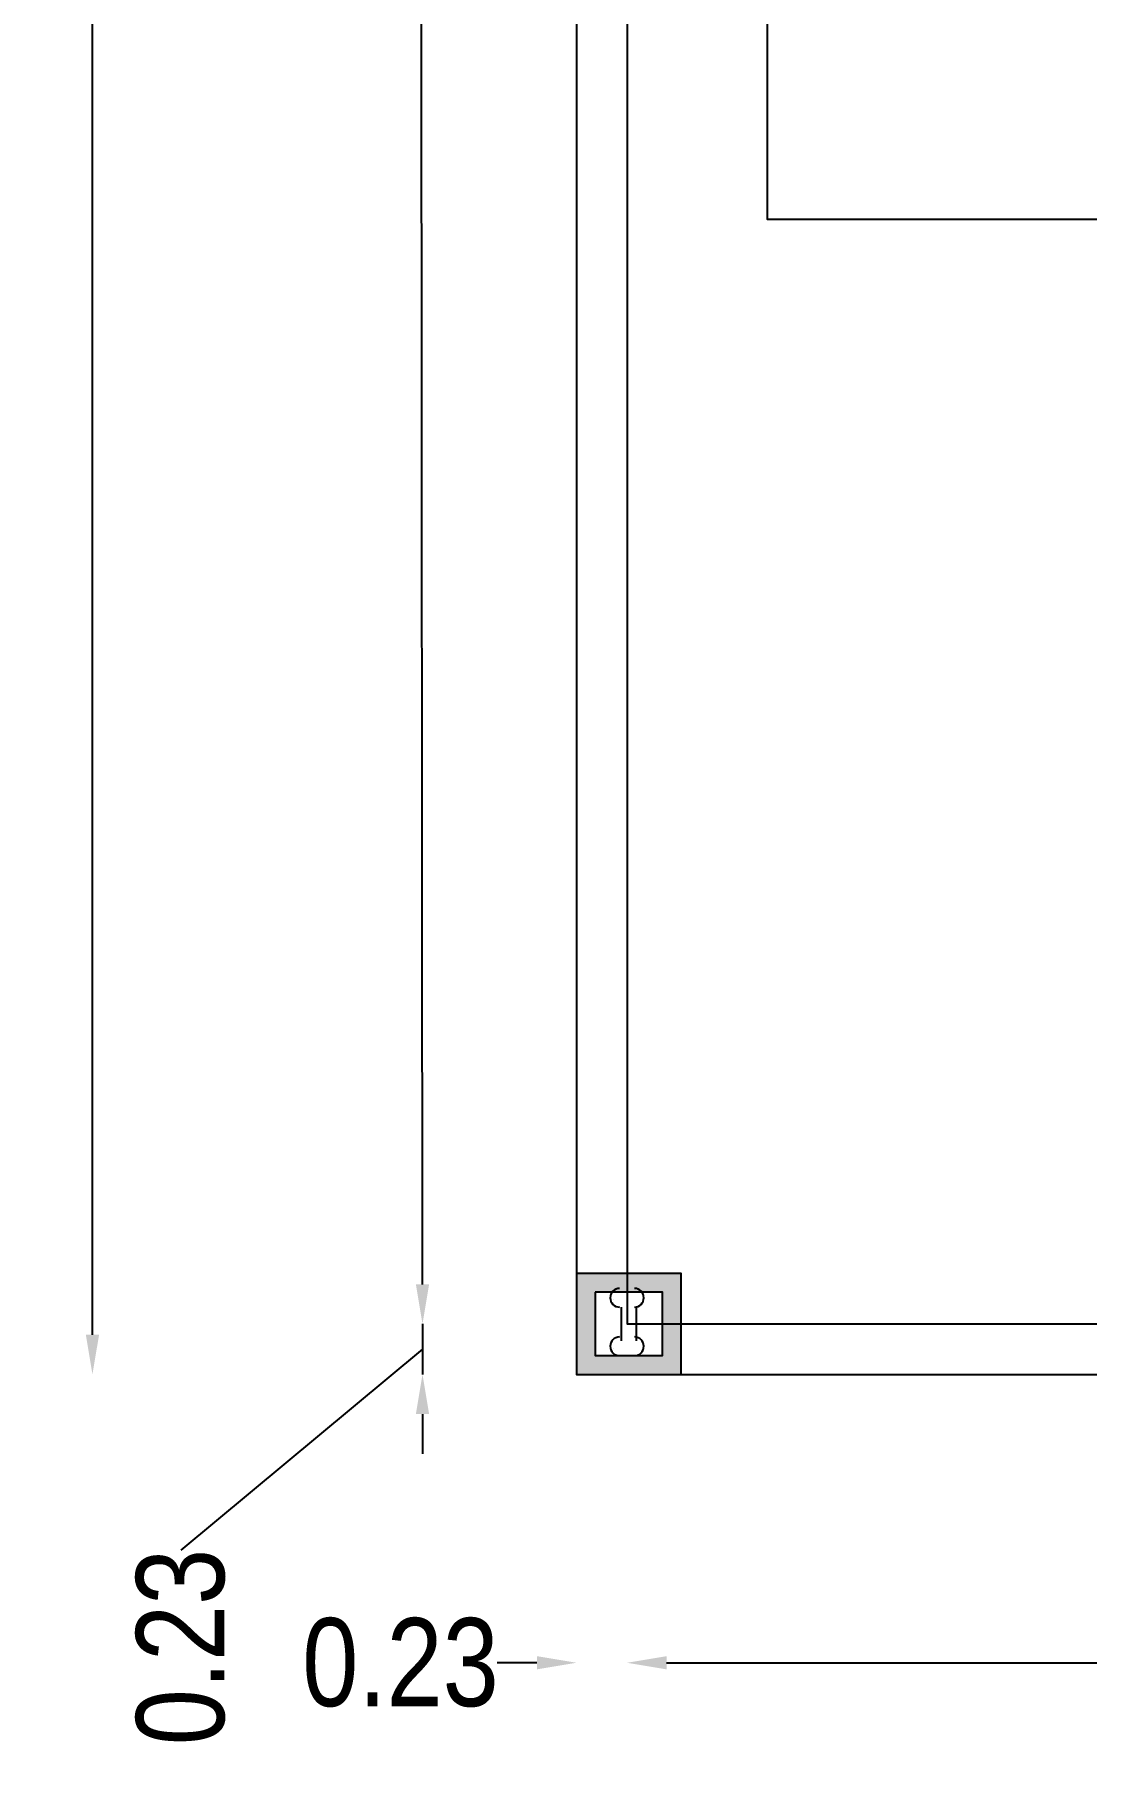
# Model space of a CAD drawing. Header units: metres. Extents: x -941 to 1333, y -28 to 1490.
# Drawn here: x 982.36 to 987.13, y 346.81 to 354.66 of the extents above; entities that cross this region are included whole.
import ezdxf

# ---------------------------------------------------------------- set-up
doc = ezdxf.new("R2010")
doc.units = ezdxf.units.M
for name, color, linetype in [('BLK_2_FLR_0_CARPET_AREA', 45, 'Continuous'), ('BLK_2_FLR_0_REGULAR_ROOM_1', 4, 'Continuous'), ('window', 3, 'Continuous')]:
    doc.layers.add(name, color=color, linetype=linetype)
doc.styles.add('style2A', font='swissc.ttf')
doc.dimstyles.get("Standard").update_dxf_attribs({"dimtxt": 0.4, "dimasz": 0.18, "dimexe": 0.18, "dimexo": 0.0625, "dimgap": 0, "dimtad": 0, "dimzin": 0, "dimdsep": 46, "dimtxsty": 'style2A', "dimcen": 0.09, "dimse1": 1, "dimse2": 1, "dimadec": 0, "dimazin": 0, "dimtfac": 1, "dimtofl": 0, "dimtmove": 0, "dimatfit": 3, "dimfxl": 0, "dimtolj": 1, "dimtzin": 0, "dimarcsym": 0})

# ---------------------------------------------------------------- blocks, each defined once
blk = doc.blocks.new('*D950')
at = {"layer": 'Defpoints', "color": 0}
for p in [(985.0431, 361.8505), (984.1155, 348.8061), (985.0518, 348.8067)]:
    blk.add_point(p, dxfattribs=at)
at = {"layer": 'window', "color": 0, "lineweight": -2}
for p, q in [((984.107, 361.6699), (984.1108, 355.8924)), ((984.1154, 348.9861), (984.1116, 354.7636))]:
    blk.add_line(p, q, dxfattribs=at)
at = {"layer": 'window', "color": 0}
for points in [[(984.137, 361.6699), (984.077, 361.6699), (984.1068, 361.8499)], [(984.1454, 348.9861), (984.0854, 348.9861), (984.1155, 348.8061)]]:
    blk.add_solid(points, dxfattribs=at)
at = {"layer": 'window', "color": 0, "insert": (984.1112, 355.328), "char_height": 0.4, "attachment_point": 5, "rotation": 270.03825, "style": 'style2A'}
blk.add_mtext('\\A1;13.04', dxfattribs=at)
blk = doc.blocks.new('*D951')
at = {"layer": 'Defpoints', "color": 0}
for p in [(982.6182, 362.0792), (984.8144, 362.0792), (984.8144, 348.5778)]:
    blk.add_point(p, dxfattribs=at)
at = {"layer": 'window', "color": 0, "lineweight": -2}
for p, q in [((982.6182, 361.8992), (982.6182, 355.8927)), ((982.6182, 348.7578), (982.6182, 354.7643))]:
    blk.add_line(p, q, dxfattribs=at)
at = {"layer": 'window', "color": 0}
for points in [[(982.5882, 361.8992), (982.6482, 361.8992), (982.6182, 362.0792)], [(982.5882, 348.7578), (982.6482, 348.7578), (982.6182, 348.5778)]]:
    blk.add_solid(points, dxfattribs=at)
at = {"layer": 'window', "color": 0, "insert": (982.6182, 355.3285), "char_height": 0.4, "attachment_point": 5, "rotation": 90, "style": 'style2A'}
blk.add_mtext('\\A1;13.50', dxfattribs=at)
blk = doc.blocks.new('*D931')
at = {"layer": 'Defpoints', "color": 0}
for p in [(984.8144, 350.3777), (1008.3018, 350.3777), (1008.3018, 346.3895)]:
    blk.add_point(p, dxfattribs=at)
at = {"layer": 'window', "color": 0, "lineweight": -2}
for p, q in [((984.9944, 346.3895), (995.9867, 346.3895)), ((1008.1218, 346.3895), (997.1295, 346.3895))]:
    blk.add_line(p, q, dxfattribs=at)
at = {"layer": 'window', "color": 0}
for points in [[(984.9944, 346.4195), (984.9944, 346.3595), (984.8144, 346.3895)], [(1008.1218, 346.4195), (1008.1218, 346.3595), (1008.3018, 346.3895)]]:
    blk.add_solid(points, dxfattribs=at)
at = {"layer": 'window', "color": 0, "insert": (996.5581, 346.3895), "char_height": 0.4, "attachment_point": 5, "style": 'style2A'}
blk.add_mtext('\\A1;23.50', dxfattribs=at)
blk = doc.blocks.new('*D932')
at = {"layer": 'Defpoints', "color": 0}
for p in [(984.8144, 350.6066), (985.0431, 350.6066), (984.8144, 347.2689)]:
    blk.add_point(p, dxfattribs=at)
at = {"layer": 'window', "color": 0, "lineweight": -2}
for p, q in [((984.6344, 347.2689), (984.4544, 347.2689)), ((985.2231, 347.2689), (985.4031, 347.2689))]:
    blk.add_line(p, q, dxfattribs=at)
at = {"layer": 'window', "color": 0}
for points in [[(984.6344, 347.2989), (984.6344, 347.2389), (984.8144, 347.2689)], [(985.2231, 347.2989), (985.2231, 347.2389), (985.0431, 347.2689)]]:
    blk.add_solid(points, dxfattribs=at)
at = {"layer": 'window', "color": 0, "insert": (984.0157, 347.2689), "char_height": 0.4, "attachment_point": 5, "style": 'style2A'}
blk.add_mtext('\\A1;0.23', dxfattribs=at)
blk = doc.blocks.new('*D929')
at = {"layer": 'Defpoints', "color": 0}
for p in [(985.0431, 350.6066), (1008.0731, 350.6064), (1008.073, 347.2686)]:
    blk.add_point(p, dxfattribs=at)
at = {"layer": 'window', "color": 0, "lineweight": -2}
for p, q in [((985.2231, 347.2689), (995.9874, 347.2687)), ((1007.893, 347.2686), (997.1287, 347.2687))]:
    blk.add_line(p, q, dxfattribs=at)
at = {"layer": 'window', "color": 0}
for points in [[(985.2231, 347.2989), (985.2231, 347.2389), (985.0431, 347.2689)], [(1007.893, 347.2986), (1007.893, 347.2386), (1008.073, 347.2686)]]:
    blk.add_solid(points, dxfattribs=at)
at = {"layer": 'window', "color": 0, "insert": (996.558, 347.2687), "char_height": 0.4, "attachment_point": 5, "rotation": 359.99943, "style": 'style2A'}
blk.add_mtext('\\A1;23.03', dxfattribs=at)
blk = doc.blocks.new('*D974')
at = {"layer": 'Defpoints', "color": 0}
for p in [(985.0518, 348.8067), (984.1155, 348.5778), (985.0518, 348.5778)]:
    blk.add_point(p, dxfattribs=at)
at = {"layer": 'window', "color": 0, "lineweight": -2}
for p, q in [((984.1155, 348.9867), (984.1155, 349.1667)), ((984.1155, 348.8067), (984.1155, 348.5778)), ((984.1155, 348.6922), (983.0189, 347.7791)), ((984.1155, 348.3978), (984.1155, 348.2178))]:
    blk.add_line(p, q, dxfattribs=at)
at = {"layer": 'window', "color": 0}
for points in [[(984.0855, 348.9867), (984.1455, 348.9867), (984.1155, 348.8067)], [(984.0855, 348.3978), (984.1455, 348.3978), (984.1155, 348.5778)]]:
    blk.add_solid(points, dxfattribs=at)
at = {"layer": 'window', "color": 0, "insert": (983.0189, 347.3404), "char_height": 0.4, "attachment_point": 5, "rotation": 90, "style": 'style2A'}
blk.add_mtext('\\A1;0.23', dxfattribs=at)

msp = doc.modelspace()

# ---------------------------------------------------------------- linework, layer by layer
at = {"lineweight": 25}
for points in [[(984.81439, 362.07777), (984.81439, 348.57777), (1008.31439, 348.57777), (1008.31439, 362.07777)], [(989.68145, 361.8079), (985.67927, 361.8079), (985.67927, 353.82049), (989.68145, 353.82049)], [(984.81439, 349.03564), (984.81439, 348.57777), (985.28923, 348.57777), (985.28923, 349.03564)], [(984.89918, 348.95085), (984.89918, 348.66256), (985.20443, 348.66256), (985.20443, 348.95085)]]:
    msp.add_lwpolyline(points, close=True, dxfattribs=at)
for points in [[(985.00941, 348.96781, 0.414204), (984.96702, 348.92541, 0.414204), (985.00941, 348.88302)], [(985.07725, 348.88302, 0.414204), (985.11964, 348.92541, 0.414204), (985.07725, 348.96781)], [(985.00941, 348.74735, 0.414204), (984.96702, 348.70495, 0.414204), (985.00941, 348.66256)], [(985.07725, 348.66256, 0.414204), (985.11964, 348.70495, 0.414204), (985.07725, 348.74735)]]:
    msp.add_lwpolyline(points, format="xyb", dxfattribs=at)
for points in [[(984.98397, 348.91693), (984.98397, 348.91693)], [(985.08572, 348.95085), (985.01789, 348.95085)], [(985.01789, 348.88302), (985.01789, 348.88302)], [(985.01789, 348.73039), (985.01789, 348.88302)], [(985.08572, 348.88302), (985.08572, 348.88302)], [(985.08572, 348.73039), (985.08572, 348.88302)], [(985.11964, 348.91693), (985.11964, 348.91693)], [(985.01789, 348.73039), (985.01789, 348.73039)], [(985.08572, 348.73039), (985.08572, 348.73039)], [(984.98397, 348.69648), (984.98397, 348.69648)], [(985.01789, 348.66256), (985.08572, 348.66256)], [(985.11964, 348.69648), (985.11964, 348.69648)]]:
    msp.add_lwpolyline(points, dxfattribs=at)
for points in [[(985.28923, 349.03564), (984.81439, 349.03564), (985.28923, 348.95085)], [(984.81439, 349.03564), (985.28923, 348.95085), (984.81439, 348.95085)], [(984.89918, 348.95085), (984.81439, 348.95085), (984.89918, 348.66256)], [(984.81439, 348.95085), (984.89918, 348.66256), (984.81439, 348.66256)], [(985.28923, 348.95085), (985.20443, 348.95085), (985.28923, 348.66256)], [(985.20443, 348.95085), (985.28923, 348.66256), (985.20443, 348.66256)], [(985.28923, 348.66256), (984.81439, 348.66256), (985.28923, 348.57777)], [(984.81439, 348.66256), (985.28923, 348.57777), (984.81439, 348.57777)]]:
    msp.add_solid(points)
at = {"layer": 'BLK_2_FLR_0_CARPET_AREA'}
msp.add_lwpolyline([(985.04439, 361.84777), (985.04439, 348.80777), (1008.08439, 348.80777), (1008.08439, 361.84777)], close=True, dxfattribs=at)
at = {"layer": 'BLK_2_FLR_0_REGULAR_ROOM_1', "color": 4}
msp.add_lwpolyline([(985.04439, 361.84777), (985.04439, 348.80777), (1008.08439, 348.80777), (1008.08439, 361.84777)], close=True, dxfattribs=at)

# ---------------------------------------------------------------- dimensions: what is measured, and where the dimension line sits
at = {"layer": 'window'}
dim = msp.add_linear_dim(base=(982.61819, 362.07924), p1=(984.81439, 348.57777), p2=(984.81439, 362.07924), angle=90, dimstyle='Standard', dxfattribs=at)
dim.commit()
dim.dimension.update_dxf_attribs({"geometry": '*D951', "text_midpoint": (982.61819, 355.3285)})
for p1, p2, distance, picture, middle in [((985.0431, 361.85053), (985.05181, 348.80671), -0.93626, '*D950', (984.1112, 355.32799)), ((985.0431, 350.60665), (984.81439, 350.60665), 3.33779, '*D932', (984.01569, 347.26886)), ((985.0431, 350.60665), (1008.07307, 350.60642), -3.33779, '*D929', (996.55805, 347.26874))]:
    dim = msp.add_aligned_dim(p1=p1, p2=p2, distance=distance, dimstyle='Standard', dxfattribs=at)
    dim.commit()
    dim.dimension.update_dxf_attribs({"geometry": picture, "text_midpoint": middle})
dim = msp.add_aligned_dim(p1=(984.81439, 350.37771), p2=(1008.30177, 350.37771), distance=-3.98824, text='23.50', dimstyle='Standard', dxfattribs=at)
dim.commit()
dim.dimension.update_dxf_attribs({"geometry": '*D931', "text_midpoint": (996.55808, 346.38947)})
dim = msp.add_linear_dim(base=(984.11555, 348.57777), p1=(985.05181, 348.80671), p2=(985.05181, 348.57777), angle=90, dimstyle='Standard', override={"dimtmove": 1}, dxfattribs=at)
dim.commit()
dim.dimension.update_dxf_attribs({"geometry": '*D974', "text_midpoint": (983.0189, 347.77907), "dimtype": 160})

doc.saveas('drawing.dxf')
